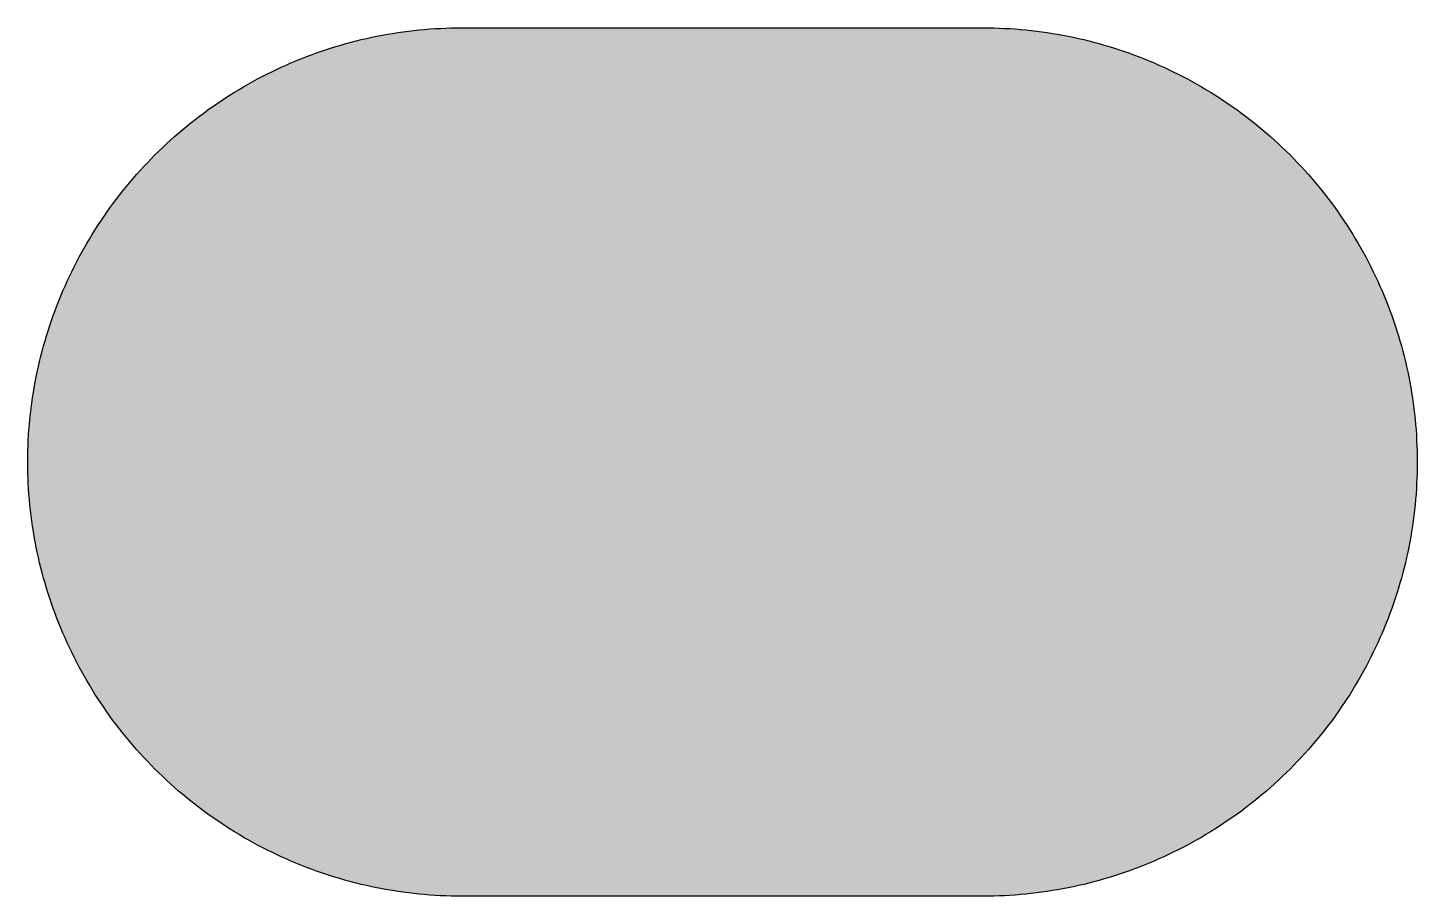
# Model space of a CAD drawing. Header units: millimetres. Extents: x 0 to 141, y 0 to 88.
import ezdxf

# ---------------------------------------------------------------- set-up
doc = ezdxf.new("R2010")
doc.units = ezdxf.units.MM

msp = doc.modelspace()

# ---------------------------------------------------------------- hatches: boundary and pattern name
msp.add_hatch(color=254).paths.add_polyline_path([(44.1494, 0.0536), (43.5991, 0.0559), (43.053, 0.066), (42.5069, 0.0838), (41.9608, 0.1067), (41.4172, 0.1372), (40.8737, 0.1753), (40.3301, 0.2184), (39.7891, 0.2692), (39.2506, 0.3251), (38.7096, 0.3886), (38.1737, 0.4597), (37.6352, 0.5359), (37.1018, 0.6198), (36.5684, 0.7087), (36.035, 0.8052), (35.5041, 0.9068), (34.9758, 1.016), (34.45, 1.1328), (33.9242, 1.2548), (33.3985, 1.3818), (32.8778, 1.5164), (32.3571, 1.6586), (31.8389, 1.8059), (31.3233, 1.9583), (30.8102, 2.1184), (30.2971, 2.2835), (29.7866, 2.4562), (29.2811, 2.634), (28.7757, 2.8194), (28.2727, 3.0099), (27.7724, 3.2055), (27.272, 3.4087), (26.7767, 3.617), (26.2839, 3.8329), (25.7937, 4.0538), (25.306, 4.2799), (24.8209, 4.5136), (24.3383, 4.7523), (23.8608, 4.9962), (23.3832, 5.2476), (22.9108, 5.5042), (22.4409, 5.7658), (21.9735, 6.0325), (21.5087, 6.3068), (21.0464, 6.5862), (20.5892, 6.8732), (20.1346, 7.1628), (19.6825, 7.46), (19.2354, 7.7622), (18.7909, 8.0721), (18.3515, 8.3845), (17.9146, 8.7046), (17.4803, 9.0297), (17.051, 9.3599), (16.6243, 9.6952), (16.2027, 10.0381), (15.7836, 10.3861), (15.3695, 10.7366), (14.9581, 11.0947), (14.5517, 11.4605), (14.1503, 11.8288), (13.7516, 12.2022), (13.3579, 12.5832), (12.9667, 12.9667), (12.5832, 13.3579), (12.2022, 13.7516), (11.8288, 14.1503), (11.4605, 14.5517), (11.0973, 14.9581), (10.7391, 15.3695), (10.3861, 15.7836), (10.0381, 16.2027), (9.6977, 16.6243), (9.3599, 17.051), (9.0297, 17.4803), (8.7046, 17.9146), (8.3845, 18.3515), (8.0721, 18.7909), (7.7622, 19.2354), (7.46, 19.6825), (7.1628, 20.1346), (6.8732, 20.5892), (6.5862, 21.0464), (6.3068, 21.5087), (6.0325, 21.9735), (5.7658, 22.4409), (5.5042, 22.9108), (5.2476, 23.3832), (4.9962, 23.8608), (4.7523, 24.3383), (4.5136, 24.8209), (4.2799, 25.306), (4.0538, 25.7937), (3.8329, 26.2839), (3.617, 26.7792), (3.4087, 27.2745), (3.2055, 27.7724), (3.0074, 28.2727), (2.8169, 28.7757), (2.634, 29.2811), (2.4562, 29.7891), (2.2835, 30.2971), (2.1158, 30.8102), (1.9583, 31.3233), (1.8034, 31.8414), (1.6561, 32.3571), (1.5164, 32.8778), (1.3818, 33.401), (1.2522, 33.9242), (1.1303, 34.45), (1.016, 34.9783), (0.9068, 35.5067), (0.8026, 36.0375), (0.7061, 36.5684), (0.6172, 37.1018), (0.5334, 37.6377), (0.4572, 38.1737), (0.3886, 38.7121), (0.3226, 39.2506), (0.2667, 39.7916), (0.2159, 40.3327), (0.1727, 40.8737), (0.1346, 41.4172), (0.1041, 41.9633), (0.0813, 42.5094), (0.0635, 43.0555), (0.0533, 43.6016), (0.0508, 44.1503), (0.0533, 44.6964), (0.0635, 45.245), (0.0813, 45.7911), (0.1041, 46.3372), (0.1346, 46.8808), (0.1727, 47.4243), (0.2159, 47.9679), (0.2667, 48.5089), (0.3226, 49.0474), (0.3886, 49.5884), (0.4572, 50.1244), (0.5334, 50.6603), (0.6172, 51.1962), (0.7061, 51.7296), (0.8026, 52.263), (0.9068, 52.7914), (1.016, 53.3222), (1.1303, 53.848), (1.2522, 54.3738), (1.3818, 54.897), (1.5164, 55.4203), (1.6561, 55.941), (1.8034, 56.4591), (1.9583, 56.9747), (2.1158, 57.4878), (2.2835, 58.0009), (2.4562, 58.5114), (2.634, 59.0169), (2.8169, 59.5224), (3.0074, 60.0253), (3.2055, 60.5257), (3.4087, 61.0235), (3.617, 61.5213), (3.8329, 62.0141), (4.0538, 62.5043), (4.2799, 62.992), (4.5136, 63.4771), (4.7523, 63.9572), (4.9962, 64.4373), (5.2476, 64.9148), (5.5042, 65.3872), (5.7658, 65.8571), (6.0325, 66.3245), (6.3068, 66.7893), (6.5862, 67.2516), (6.8732, 67.7088), (7.1628, 68.1634), (7.46, 68.613), (7.7622, 69.0626), (8.0721, 69.5071), (8.3845, 69.9465), (8.7046, 70.3834), (9.0297, 70.8177), (9.3599, 71.247), (9.6977, 71.6737), (10.0381, 72.0954), (10.3861, 72.5145), (10.7391, 72.9285), (11.0973, 73.34), (11.4605, 73.7464), (11.8288, 74.1477), (12.2022, 74.5465), (12.5832, 74.9402), (12.9667, 75.3313), (13.3579, 75.7149), (13.7516, 76.0959), (14.1503, 76.4692), (14.5517, 76.8375), (14.9581, 77.2008), (15.3695, 77.5589), (15.7836, 77.912), (16.2027, 78.2599), (16.6243, 78.6003), (17.051, 78.9381), (17.4803, 79.2683), (17.9146, 79.5934), (18.3515, 79.9135), (18.7909, 80.2259), (19.2354, 80.5358), (19.6825, 80.838), (20.1346, 81.1352), (20.5892, 81.4248), (21.0464, 81.7118), (21.5087, 81.9912), (21.9735, 82.2655), (22.4409, 82.5322), (22.9108, 82.7938), (23.3832, 83.0504), (23.8608, 83.3018), (24.3383, 83.5457), (24.8209, 83.7844), (25.306, 84.0181), (25.7937, 84.2442), (26.2839, 84.4652), (26.7767, 84.6811), (27.272, 84.8893), (27.7724, 85.0925), (28.2727, 85.2881), (28.7757, 85.4786), (29.2811, 85.664), (29.7866, 85.8418), (30.2971, 86.0146), (30.8102, 86.1797), (31.3233, 86.3397), (31.8389, 86.4946), (32.3571, 86.6419), (32.8778, 86.7816), (33.3985, 86.9163), (33.9242, 87.0458), (34.45, 87.1677), (34.9758, 87.282), (35.5041, 87.3912), (36.035, 87.4954), (36.5684, 87.5894), (37.1018, 87.6808), (37.6352, 87.7646), (38.1737, 87.8408), (38.7096, 87.9094), (39.2506, 87.9729), (39.7891, 88.0313), (40.3301, 88.0821), (40.8737, 88.1253), (41.4172, 88.1634), (41.9608, 88.1913), (42.5069, 88.2167), (43.053, 88.232), (43.5991, 88.2421), (44.1477, 88.2472), (97.0661, 88.2481), (97.6122, 88.2421), (98.1608, 88.232), (98.7069, 88.2167), (99.2505, 88.1913), (99.7966, 88.1634), (100.3402, 88.1253), (100.8812, 88.0821), (101.4222, 88.0313), (101.9632, 87.9729), (102.5017, 87.9094), (103.0402, 87.8408), (103.5761, 87.7646), (104.1121, 87.6808), (104.6455, 87.5894), (105.1789, 87.4954), (105.7072, 87.3912), (106.238, 87.282), (106.7638, 87.1677), (107.2896, 87.0458), (107.8128, 86.9163), (108.3361, 86.7816), (108.8568, 86.6419), (109.3749, 86.4946), (109.8906, 86.3397), (110.4036, 86.1797), (110.9167, 86.0146), (111.4273, 85.8418), (111.9327, 85.664), (112.4382, 85.4786), (112.9411, 85.2881), (113.4415, 85.0925), (113.9419, 84.8893), (114.4372, 84.6811), (114.9299, 84.4652), (115.4201, 84.2442), (115.9078, 84.0181), (116.393, 83.7844), (116.8756, 83.5457), (117.3531, 83.3018), (117.8306, 83.0504), (118.303, 82.7938), (118.7755, 82.5322), (119.2428, 82.2655), (119.7051, 81.9912), (120.1674, 81.7118), (120.6246, 81.4248), (121.0793, 81.1352), (121.5314, 80.838), (121.9784, 80.5358), (122.4229, 80.2259), (122.8649, 79.9135), (123.3018, 79.5934), (123.7336, 79.2683), (124.1654, 78.9381), (124.5895, 78.6003), (125.0137, 78.2599), (125.4303, 77.912), (125.8468, 77.5589), (126.2558, 77.2008), (126.6622, 76.8375), (127.066, 76.4692), (127.4623, 76.0959), (127.8585, 75.7149), (128.2471, 75.3313), (128.6332, 74.9402), (129.0117, 74.5465), (129.3851, 74.1477), (129.7559, 73.7464), (130.1191, 73.34), (130.4773, 72.9285), (130.8303, 72.5145), (131.1758, 72.0954), (131.5187, 71.6737), (131.8539, 71.247), (132.1841, 70.8177), (132.5093, 70.3834), (132.8293, 69.9465), (133.1443, 69.5071), (133.4516, 69.0626), (133.7539, 68.613), (134.051, 68.1634), (134.3406, 67.7088), (134.6276, 67.2516), (134.907, 66.7893), (135.1813, 66.3245), (135.448, 65.8571), (135.7122, 65.3872), (135.9687, 64.9148), (136.2177, 64.4373), (136.464, 63.9572), (136.7028, 63.4771), (136.9339, 62.992), (137.16, 62.5043), (137.381, 62.0141), (137.5969, 61.5213), (137.8052, 61.0235), (138.0084, 60.5257), (138.2039, 60.0253), (138.3944, 59.5224), (138.5799, 59.0169), (138.7577, 58.5114), (138.9304, 58.0009), (139.0955, 57.4878), (139.2555, 56.9747), (139.4104, 56.4591), (139.5578, 55.941), (139.6975, 55.4203), (139.8321, 54.897), (139.9616, 54.3738), (140.0835, 53.848), (140.1978, 53.3222), (140.3071, 52.7914), (140.4087, 52.263), (140.5052, 51.7296), (140.5966, 51.1962), (140.6779, 50.6603), (140.7566, 50.1244), (140.8252, 49.5884), (140.8887, 49.0474), (140.9471, 48.5089), (140.9979, 47.9679), (141.0411, 47.4243), (141.0767, 46.8808), (141.1072, 46.3372), (141.1326, 45.7911), (141.1478, 45.245), (141.158, 44.6964), (141.163, 44.1503), (141.158, 43.6016), (141.1478, 43.0555), (141.1326, 42.5094), (141.1072, 41.9633), (141.0767, 41.4172), (141.0411, 40.8737), (140.9979, 40.3327), (140.9471, 39.7916), (140.8887, 39.2506), (140.8252, 38.7121), (140.7566, 38.1737), (140.6779, 37.6377), (140.5966, 37.1018), (140.5052, 36.5684), (140.4087, 36.0375), (140.3071, 35.5067), (140.1978, 34.9783), (140.0835, 34.45), (139.9616, 33.9242), (139.8321, 33.401), (139.6975, 32.8778), (139.5578, 32.3571), (139.4104, 31.8414), (139.2555, 31.3233), (139.0955, 30.8102), (138.9304, 30.2971), (138.7577, 29.7891), (138.5799, 29.2811), (138.3944, 28.7757), (138.2039, 28.2727), (138.0084, 27.7724), (137.8052, 27.2745), (137.5969, 26.7792), (137.381, 26.2839), (137.16, 25.7937), (136.9339, 25.306), (136.7028, 24.8209), (136.464, 24.3383), (136.2177, 23.8608), (135.9687, 23.3832), (135.7122, 22.9108), (135.448, 22.4409), (135.1813, 21.9735), (134.907, 21.5087), (134.6276, 21.0464), (134.3406, 20.5892), (134.051, 20.1346), (133.7539, 19.6825), (133.4516, 19.2354), (133.1443, 18.7909), (132.8293, 18.3515), (132.5093, 17.9146), (132.1841, 17.4803), (131.8539, 17.051), (131.5187, 16.6243), (131.1758, 16.2027), (130.8303, 15.7836), (130.4773, 15.3695), (130.1191, 14.9581), (129.7559, 14.5517), (129.3851, 14.1503), (129.0117, 13.7516), (128.6332, 13.3579), (128.2471, 12.9667), (127.8585, 12.5832), (127.4623, 12.2022), (127.066, 11.8288), (126.6622, 11.4605), (126.2558, 11.0947), (125.8468, 10.7366), (125.4303, 10.3861), (125.0137, 10.0381), (124.5895, 9.6952), (124.1654, 9.3599), (123.7336, 9.0297), (123.3018, 8.7046), (122.8649, 8.3845), (122.4229, 8.0721), (121.9784, 7.7622), (121.5314, 7.46), (121.0793, 7.1628), (120.6246, 6.8732), (120.1674, 6.5862), (119.7051, 6.3068), (119.2428, 6.0325), (118.7755, 5.7658), (118.303, 5.5042), (117.8306, 5.2476), (117.3531, 4.9962), (116.8756, 4.7523), (116.393, 4.5136), (115.9078, 4.2799), (115.4201, 4.0538), (114.9299, 3.8329), (114.4372, 3.617), (113.9419, 3.4087), (113.4415, 3.2055), (112.9411, 3.0099), (112.4382, 2.8194), (111.9327, 2.634), (111.4273, 2.4562), (110.9167, 2.2835), (110.4036, 2.1184), (109.8906, 1.9583), (109.3749, 1.8059), (108.8568, 1.6586), (108.3361, 1.5164), (107.8128, 1.3818), (107.2896, 1.2548), (106.7638, 1.1328), (106.238, 1.016), (105.7072, 0.9068), (105.1789, 0.8052), (104.6455, 0.7087), (104.1121, 0.6198), (103.5761, 0.5359), (103.0402, 0.4597), (102.5017, 0.3886), (101.9632, 0.3251), (101.4222, 0.2692), (100.8812, 0.2184), (100.3402, 0.1753), (99.7966, 0.1372), (99.2505, 0.1067), (98.7069, 0.0838), (98.1608, 0.066), (97.6122, 0.0559), (97.0661, 0.0533)])

# ---------------------------------------------------------------- linework, layer by layer
at = {"color": 254}
msp.add_lwpolyline([(44.1494, 0.0536), (43.5991, 0.0559), (43.053, 0.066), (42.5069, 0.0838), (41.9608, 0.1067), (41.4172, 0.1372), (40.8737, 0.1753), (40.3301, 0.2184), (39.7891, 0.2692), (39.2506, 0.3251), (38.7096, 0.3886), (38.1737, 0.4597), (37.6352, 0.5359), (37.1018, 0.6198), (36.5684, 0.7087), (36.035, 0.8052), (35.5041, 0.9068), (34.9758, 1.016), (34.45, 1.1328), (33.9242, 1.2548), (33.3985, 1.3818), (32.8778, 1.5164), (32.3571, 1.6586), (31.8389, 1.8059), (31.3233, 1.9583), (30.8102, 2.1184), (30.2971, 2.2835), (29.7866, 2.4562), (29.2811, 2.634), (28.7757, 2.8194), (28.2727, 3.0099), (27.7724, 3.2055), (27.272, 3.4087), (26.7767, 3.617), (26.2839, 3.8329), (25.7937, 4.0538), (25.306, 4.2799), (24.8209, 4.5136), (24.3383, 4.7523), (23.8608, 4.9962), (23.3832, 5.2476), (22.9108, 5.5042), (22.4409, 5.7658), (21.9735, 6.0325), (21.5087, 6.3068), (21.0464, 6.5862), (20.5892, 6.8732), (20.1346, 7.1628), (19.6825, 7.46), (19.2354, 7.7622), (18.7909, 8.0721), (18.3515, 8.3845), (17.9146, 8.7046), (17.4803, 9.0297), (17.051, 9.3599), (16.6243, 9.6952), (16.2027, 10.0381), (15.7836, 10.3861), (15.3695, 10.7366), (14.9581, 11.0947), (14.5517, 11.4605), (14.1503, 11.8288), (13.7516, 12.2022), (13.3579, 12.5832), (12.9667, 12.9667), (12.5832, 13.3579), (12.2022, 13.7516), (11.8288, 14.1503), (11.4605, 14.5517), (11.0973, 14.9581), (10.7391, 15.3695), (10.3861, 15.7836), (10.0381, 16.2027), (9.6977, 16.6243), (9.3599, 17.051), (9.0297, 17.4803), (8.7046, 17.9146), (8.3845, 18.3515), (8.0721, 18.7909), (7.7622, 19.2354), (7.46, 19.6825), (7.1628, 20.1346), (6.8732, 20.5892), (6.5862, 21.0464), (6.3068, 21.5087), (6.0325, 21.9735), (5.7658, 22.4409), (5.5042, 22.9108), (5.2476, 23.3832), (4.9962, 23.8608), (4.7523, 24.3383), (4.5136, 24.8209), (4.2799, 25.306), (4.0538, 25.7937), (3.8329, 26.2839), (3.617, 26.7792), (3.4087, 27.2745), (3.2055, 27.7724), (3.0074, 28.2727), (2.8169, 28.7757), (2.634, 29.2811), (2.4562, 29.7891), (2.2835, 30.2971), (2.1158, 30.8102), (1.9583, 31.3233), (1.8034, 31.8414), (1.6561, 32.3571), (1.5164, 32.8778), (1.3818, 33.401), (1.2522, 33.9242), (1.1303, 34.45), (1.016, 34.9783), (0.9068, 35.5067), (0.8026, 36.0375), (0.7061, 36.5684), (0.6172, 37.1018), (0.5334, 37.6377), (0.4572, 38.1737), (0.3886, 38.7121), (0.3226, 39.2506), (0.2667, 39.7916), (0.2159, 40.3327), (0.1727, 40.8737), (0.1346, 41.4172), (0.1041, 41.9633), (0.0813, 42.5094), (0.0635, 43.0555), (0.0533, 43.6016), (0.0508, 44.1503), (0.0533, 44.6964), (0.0635, 45.245), (0.0813, 45.7911), (0.1041, 46.3372), (0.1346, 46.8808), (0.1727, 47.4243), (0.2159, 47.9679), (0.2667, 48.5089), (0.3226, 49.0474), (0.3886, 49.5884), (0.4572, 50.1244), (0.5334, 50.6603), (0.6172, 51.1962), (0.7061, 51.7296), (0.8026, 52.263), (0.9068, 52.7914), (1.016, 53.3222), (1.1303, 53.848), (1.2522, 54.3738), (1.3818, 54.897), (1.5164, 55.4203), (1.6561, 55.941), (1.8034, 56.4591), (1.9583, 56.9747), (2.1158, 57.4878), (2.2835, 58.0009), (2.4562, 58.5114), (2.634, 59.0169), (2.8169, 59.5224), (3.0074, 60.0253), (3.2055, 60.5257), (3.4087, 61.0235), (3.617, 61.5213), (3.8329, 62.0141), (4.0538, 62.5043), (4.2799, 62.992), (4.5136, 63.4771), (4.7523, 63.9572), (4.9962, 64.4373), (5.2476, 64.9148), (5.5042, 65.3872), (5.7658, 65.8571), (6.0325, 66.3245), (6.3068, 66.7893), (6.5862, 67.2516), (6.8732, 67.7088), (7.1628, 68.1634), (7.46, 68.613), (7.7622, 69.0626), (8.0721, 69.5071), (8.3845, 69.9465), (8.7046, 70.3834), (9.0297, 70.8177), (9.3599, 71.247), (9.6977, 71.6737), (10.0381, 72.0954), (10.3861, 72.5145), (10.7391, 72.9285), (11.0973, 73.34), (11.4605, 73.7464), (11.8288, 74.1477), (12.2022, 74.5465), (12.5832, 74.9402), (12.9667, 75.3313), (13.3579, 75.7149), (13.7516, 76.0959), (14.1503, 76.4692), (14.5517, 76.8375), (14.9581, 77.2008), (15.3695, 77.5589), (15.7836, 77.912), (16.2027, 78.2599), (16.6243, 78.6003), (17.051, 78.9381), (17.4803, 79.2683), (17.9146, 79.5934), (18.3515, 79.9135), (18.7909, 80.2259), (19.2354, 80.5358), (19.6825, 80.838), (20.1346, 81.1352), (20.5892, 81.4248), (21.0464, 81.7118), (21.5087, 81.9912), (21.9735, 82.2655), (22.4409, 82.5322), (22.9108, 82.7938), (23.3832, 83.0504), (23.8608, 83.3018), (24.3383, 83.5457), (24.8209, 83.7844), (25.306, 84.0181), (25.7937, 84.2442), (26.2839, 84.4652), (26.7767, 84.6811), (27.272, 84.8893), (27.7724, 85.0925), (28.2727, 85.2881), (28.7757, 85.4786), (29.2811, 85.664), (29.7866, 85.8418), (30.2971, 86.0146), (30.8102, 86.1797), (31.3233, 86.3397), (31.8389, 86.4946), (32.3571, 86.6419), (32.8778, 86.7816), (33.3985, 86.9163), (33.9242, 87.0458), (34.45, 87.1677), (34.9758, 87.282), (35.5041, 87.3912), (36.035, 87.4954), (36.5684, 87.5894), (37.1018, 87.6808), (37.6352, 87.7646), (38.1737, 87.8408), (38.7096, 87.9094), (39.2506, 87.9729), (39.7891, 88.0313), (40.3301, 88.0821), (40.8737, 88.1253), (41.4172, 88.1634), (41.9608, 88.1913), (42.5069, 88.2167), (43.053, 88.232), (43.5991, 88.2421), (44.1477, 88.2472), (97.0661, 88.2481), (97.6122, 88.2421), (98.1608, 88.232), (98.7069, 88.2167), (99.2505, 88.1913), (99.7966, 88.1634), (100.3402, 88.1253), (100.8812, 88.0821), (101.4222, 88.0313), (101.9632, 87.9729), (102.5017, 87.9094), (103.0402, 87.8408), (103.5761, 87.7646), (104.1121, 87.6808), (104.6455, 87.5894), (105.1789, 87.4954), (105.7072, 87.3912), (106.238, 87.282), (106.7638, 87.1677), (107.2896, 87.0458), (107.8128, 86.9163), (108.3361, 86.7816), (108.8568, 86.6419), (109.3749, 86.4946), (109.8906, 86.3397), (110.4036, 86.1797), (110.9167, 86.0146), (111.4273, 85.8418), (111.9327, 85.664), (112.4382, 85.4786), (112.9411, 85.2881), (113.4415, 85.0925), (113.9419, 84.8893), (114.4372, 84.6811), (114.9299, 84.4652), (115.4201, 84.2442), (115.9078, 84.0181), (116.393, 83.7844), (116.8756, 83.5457), (117.3531, 83.3018), (117.8306, 83.0504), (118.303, 82.7938), (118.7755, 82.5322), (119.2428, 82.2655), (119.7051, 81.9912), (120.1674, 81.7118), (120.6246, 81.4248), (121.0793, 81.1352), (121.5314, 80.838), (121.9784, 80.5358), (122.4229, 80.2259), (122.8649, 79.9135), (123.3018, 79.5934), (123.7336, 79.2683), (124.1654, 78.9381), (124.5895, 78.6003), (125.0137, 78.2599), (125.4303, 77.912), (125.8468, 77.5589), (126.2558, 77.2008), (126.6622, 76.8375), (127.066, 76.4692), (127.4623, 76.0959), (127.8585, 75.7149), (128.2471, 75.3313), (128.6332, 74.9402), (129.0117, 74.5465), (129.3851, 74.1477), (129.7559, 73.7464), (130.1191, 73.34), (130.4773, 72.9285), (130.8303, 72.5145), (131.1758, 72.0954), (131.5187, 71.6737), (131.8539, 71.247), (132.1841, 70.8177), (132.5093, 70.3834), (132.8293, 69.9465), (133.1443, 69.5071), (133.4516, 69.0626), (133.7539, 68.613), (134.051, 68.1634), (134.3406, 67.7088), (134.6276, 67.2516), (134.907, 66.7893), (135.1813, 66.3245), (135.448, 65.8571), (135.7122, 65.3872), (135.9687, 64.9148), (136.2177, 64.4373), (136.464, 63.9572), (136.7028, 63.4771), (136.9339, 62.992), (137.16, 62.5043), (137.381, 62.0141), (137.5969, 61.5213), (137.8052, 61.0235), (138.0084, 60.5257), (138.2039, 60.0253), (138.3944, 59.5224), (138.5799, 59.0169), (138.7577, 58.5114), (138.9304, 58.0009), (139.0955, 57.4878), (139.2555, 56.9747), (139.4104, 56.4591), (139.5578, 55.941), (139.6975, 55.4203), (139.8321, 54.897), (139.9616, 54.3738), (140.0835, 53.848), (140.1978, 53.3222), (140.3071, 52.7914), (140.4087, 52.263), (140.5052, 51.7296), (140.5966, 51.1962), (140.6779, 50.6603), (140.7566, 50.1244), (140.8252, 49.5884), (140.8887, 49.0474), (140.9471, 48.5089), (140.9979, 47.9679), (141.0411, 47.4243), (141.0767, 46.8808), (141.1072, 46.3372), (141.1326, 45.7911), (141.1478, 45.245), (141.158, 44.6964), (141.163, 44.1503), (141.158, 43.6016), (141.1478, 43.0555), (141.1326, 42.5094), (141.1072, 41.9633), (141.0767, 41.4172), (141.0411, 40.8737), (140.9979, 40.3327), (140.9471, 39.7916), (140.8887, 39.2506), (140.8252, 38.7121), (140.7566, 38.1737), (140.6779, 37.6377), (140.5966, 37.1018), (140.5052, 36.5684), (140.4087, 36.0375), (140.3071, 35.5067), (140.1978, 34.9783), (140.0835, 34.45), (139.9616, 33.9242), (139.8321, 33.401), (139.6975, 32.8778), (139.5578, 32.3571), (139.4104, 31.8414), (139.2555, 31.3233), (139.0955, 30.8102), (138.9304, 30.2971), (138.7577, 29.7891), (138.5799, 29.2811), (138.3944, 28.7757), (138.2039, 28.2727), (138.0084, 27.7724), (137.8052, 27.2745), (137.5969, 26.7792), (137.381, 26.2839), (137.16, 25.7937), (136.9339, 25.306), (136.7028, 24.8209), (136.464, 24.3383), (136.2177, 23.8608), (135.9687, 23.3832), (135.7122, 22.9108), (135.448, 22.4409), (135.1813, 21.9735), (134.907, 21.5087), (134.6276, 21.0464), (134.3406, 20.5892), (134.051, 20.1346), (133.7539, 19.6825), (133.4516, 19.2354), (133.1443, 18.7909), (132.8293, 18.3515), (132.5093, 17.9146), (132.1841, 17.4803), (131.8539, 17.051), (131.5187, 16.6243), (131.1758, 16.2027), (130.8303, 15.7836), (130.4773, 15.3695), (130.1191, 14.9581), (129.7559, 14.5517), (129.3851, 14.1503), (129.0117, 13.7516), (128.6332, 13.3579), (128.2471, 12.9667), (127.8585, 12.5832), (127.4623, 12.2022), (127.066, 11.8288), (126.6622, 11.4605), (126.2558, 11.0947), (125.8468, 10.7366), (125.4303, 10.3861), (125.0137, 10.0381), (124.5895, 9.6952), (124.1654, 9.3599), (123.7336, 9.0297), (123.3018, 8.7046), (122.8649, 8.3845), (122.4229, 8.0721), (121.9784, 7.7622), (121.5314, 7.46), (121.0793, 7.1628), (120.6246, 6.8732), (120.1674, 6.5862), (119.7051, 6.3068), (119.2428, 6.0325), (118.7755, 5.7658), (118.303, 5.5042), (117.8306, 5.2476), (117.3531, 4.9962), (116.8756, 4.7523), (116.393, 4.5136), (115.9078, 4.2799), (115.4201, 4.0538), (114.9299, 3.8329), (114.4372, 3.617), (113.9419, 3.4087), (113.4415, 3.2055), (112.9411, 3.0099), (112.4382, 2.8194), (111.9327, 2.634), (111.4273, 2.4562), (110.9167, 2.2835), (110.4036, 2.1184), (109.8906, 1.9583), (109.3749, 1.8059), (108.8568, 1.6586), (108.3361, 1.5164), (107.8128, 1.3818), (107.2896, 1.2548), (106.7638, 1.1328), (106.238, 1.016), (105.7072, 0.9068), (105.1789, 0.8052), (104.6455, 0.7087), (104.1121, 0.6198), (103.5761, 0.5359), (103.0402, 0.4597), (102.5017, 0.3886), (101.9632, 0.3251), (101.4222, 0.2692), (100.8812, 0.2184), (100.3402, 0.1753), (99.7966, 0.1372), (99.2505, 0.1067), (98.7069, 0.0838), (98.1608, 0.066), (97.6122, 0.0559), (97.0661, 0.0533), (44.1494, 0.0536)], dxfattribs=at)

doc.saveas('drawing.dxf')
